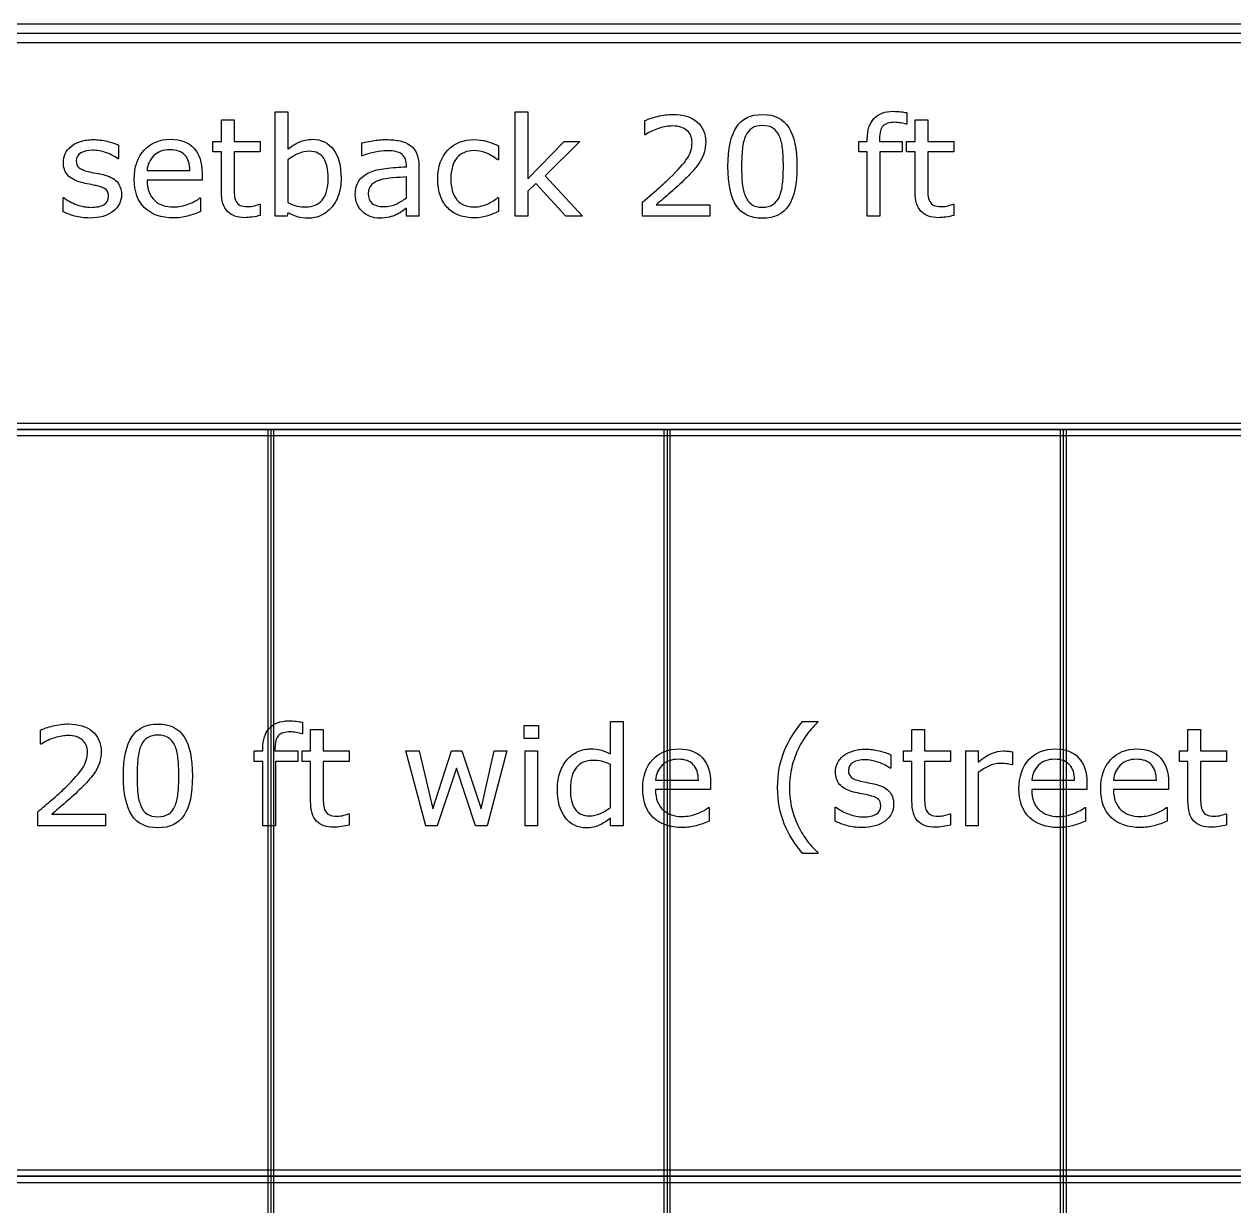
# Model space of a CAD drawing. Extents: x -13 to 750, y 12 to 2314.
# Drawn here: x 137.8 to 217.2, y 1086 to 1163.5 of the extents above; entities that cross this region are included whole.
import ezdxf

# ---------------------------------------------------------------- set-up
doc = ezdxf.new("R2010")
doc.units = 0
doc.layers.get('0').update_dxf_attribs({"linetype": 'CONTINUOUS'})

msp = doc.modelspace()

# ---------------------------------------------------------------- linework, layer by layer
at = {"color": 7}
for points in [[(43.400391, 1163.4896), (43.400391, 711.2904), (268.59961, 711.2904), (268.59961, 1163.4896)], [(44, 1162.89), (268, 1162.89), (268, 1136.89), (44, 1136.89)], [(44.599609, 1162.2904), (267.40039, 1162.2904), (267.40039, 712.4896), (44.599609, 712.4896)], [(174.45483, 1150.8901), (173.36499, 1150.8901), (171.39624, 1153.039), (170.86011, 1152.5293), (170.86011, 1150.89), (170.03394, 1150.89), (170.03394, 1157.7279), (170.86011, 1157.7279), (170.86011, 1153.3421), (173.24634, 1155.7987), (174.28784, 1155.7987), (172.00708, 1153.5311)], [(188.52612, 1154.164)], [(158.61697, 1153.3818)], [(187.37035, 1152.1689)], [(43.599609, 1137.2904), (43.599609, 1087.4896), (268.40039, 1087.4896), (268.40039, 1137.2904)], [(44, 1136.89), (268, 1136.89), (268, 1087.89), (44, 1087.89)], [(44.400391, 1136.4896), (267.59961, 1136.4896), (267.59961, 1088.2904), (44.400391, 1088.2904)], [(153.80078, 1136.89), (153.80078, 937.89), (154.19922, 937.89), (154.19922, 1136.89)], [(179.80078, 1136.89), (179.80078, 937.89), (180.19922, 937.89), (180.19922, 1136.89)], [(205.80078, 1136.89), (205.80078, 937.89), (206.19922, 937.89), (206.19922, 1136.89)], [(171.56104, 1116.6206), (170.62939, 1116.6206), (170.62939, 1117.4775), (171.56104, 1117.4775)], [(169.48242, 1115.7988), (168.20361, 1110.8901), (167.43896, 1110.8901), (166.17773, 1114.6738), (164.92529, 1110.8901), (164.16504, 1110.8901), (162.87305, 1115.7988), (163.73437, 1115.7988), (164.63525, 1111.9975), (165.86133, 1115.7988), (166.54248, 1115.7988), (167.79932, 1111.9975), (168.65186, 1115.7988)], [(171.5083, 1110.89), (170.68213, 1110.89), (170.68213, 1115.7987), (171.5083, 1115.7987)], [(148.86328, 1114.164)], [(147.70752, 1112.1689)], [(44, 1087.89), (268, 1087.89), (268, 1061.89), (44, 1061.89)]]:
    msp.add_lwpolyline(points, close=True, dxfattribs=at)
for points in [[(150.76831, 1152.4937), (150.76831, 1155.1041), (150.21021, 1155.1041), (150.21021, 1155.7984), (150.76831, 1155.7984), (150.76831, 1157.209), (151.59448, 1157.209), (151.59448, 1155.7984), (153.29956, 1155.7984), (153.29956, 1155.1041), (151.59448, 1155.1041), (151.59448, 1152.8672)], [(155.12329, 1151.1186), (155.07059, 1150.8901), (154.29715, 1150.8901), (154.29715, 1157.728), (155.12332, 1157.728), (155.12332, 1155.2846)], [(178.59009, 1156.2382), (178.54619, 1156.2382), (178.54619, 1157.1611)], [(196.27808, 1152.4937), (196.27808, 1155.1041), (195.71997, 1155.1041), (195.71997, 1155.7984), (196.27808, 1155.7984), (196.27808, 1157.209), (197.10425, 1157.209), (197.10425, 1155.7984), (198.80933, 1155.7984), (198.80933, 1155.1041), (197.10425, 1155.1041), (197.10425, 1152.8672)], [(195.7376, 1157.6838), (195.73755, 1156.9282)], [(195.73755, 1156.9282), (195.69365, 1156.9282)], [(144.01388, 1155.548), (144.01388, 1154.6647), (143.96988, 1154.6647)], [(160.02759, 1154.854), (159.98369, 1154.854), (159.98369, 1155.6933)], [(193.94024, 1155.9658), (193.94024, 1155.7988), (195.42998, 1155.7988), (195.42998, 1155.1045), (193.9666, 1155.1045), (193.9666, 1150.89), (193.14043, 1150.89), (193.14043, 1155.1044), (192.58233, 1155.1044), (192.58233, 1155.7987), (193.14043, 1155.7987), (193.14043, 1155.9613)], [(168.9397, 1155.5044), (168.9397, 1154.5859), (168.8958, 1154.5859)], [(155.12329, 1154.5903), (155.12329, 1151.7778)], [(162.89722, 1154.1336), (162.89722, 1154.261)], [(163.71904, 1154.2209), (163.71899, 1150.8901)], [(145.88159, 1153.8916), (148.69409, 1153.8916)], [(149.49829, 1153.2588), (145.88159, 1153.2588)], [(149.49825, 1153.707), (149.49829, 1153.2588)], [(157.7644, 1153.3594), (157.7644, 1153.3598)], [(162.89722, 1152.0986), (162.89722, 1153.4653)], [(182.81323, 1150.8901), (178.38354, 1150.8901), (178.38354, 1151.8086), (179.3064, 1152.5996)], [(140.37085, 1151.1845), (140.37085, 1152.1118), (140.41475, 1152.1118)], [(144.20719, 1152.3045), (144.20728, 1152.3051)], [(149.35767, 1152.0898), (149.40157, 1152.0898), (149.40157, 1151.1889)], [(153.25564, 1151.6763), (153.29954, 1151.6763), (153.29956, 1150.934)], [(162.89722, 1152.0985), (162.89722, 1152.0986)], [(168.8958, 1152.1074), (168.9397, 1152.1074), (168.9397, 1151.1977)], [(179.29324, 1151.6416), (182.81326, 1151.6416), (182.81323, 1150.8901)], [(198.7654, 1151.6763), (198.8093, 1151.6763), (198.80933, 1150.934)], [(163.71899, 1150.8901), (162.89722, 1150.8901), (162.89722, 1151.413)], [(154, 1136.89), (154, 937.89)], [(180, 1136.89), (180, 937.89)], [(206, 1136.89), (206, 937.89)], [(156.07466, 1117.6838), (156.07471, 1116.9282)], [(176.29834, 1115.6004), (176.29834, 1117.7274), (177.12451, 1117.7274), (177.12451, 1110.89)], [(188.89746, 1117.7279), (189.90381, 1117.7279), (189.90381, 1117.6839)], [(138.92725, 1116.2382), (138.88335, 1116.2382), (138.88335, 1117.1611)], [(156.07471, 1116.9282), (156.03071, 1116.9282)], [(156.61523, 1112.4937), (156.61523, 1115.1041), (156.05713, 1115.1041), (156.05713, 1115.7984), (156.61523, 1115.7984), (156.61523, 1117.209), (157.44141, 1117.209), (157.44141, 1115.7984), (159.14648, 1115.7984), (159.14648, 1115.1041), (157.44141, 1115.1041), (157.44141, 1112.8672)], [(196.06934, 1112.4936), (196.06934, 1115.104), (195.51123, 1115.104), (195.51123, 1115.7983), (196.06934, 1115.7983), (196.06934, 1117.2089), (196.89551, 1117.2089), (196.89551, 1115.7983), (198.60059, 1115.7983), (198.60059, 1115.104), (196.89551, 1115.104), (196.89551, 1112.8671)], [(214.1792, 1112.4936), (214.1792, 1115.104), (213.62109, 1115.104), (213.62109, 1115.7983), (214.1792, 1115.7983), (214.1792, 1117.2089), (215.00537, 1117.2089), (215.00537, 1115.7983), (216.71045, 1115.7983), (216.71045, 1115.104), (215.00537, 1115.104), (215.00537, 1112.8671)], [(154.27729, 1115.9658), (154.27729, 1115.7988), (155.76704, 1115.7988), (155.76704, 1115.1045), (154.30366, 1115.1045), (154.30366, 1110.89), (153.47749, 1110.89), (153.47749, 1115.1044), (152.91938, 1115.1044), (152.91938, 1115.7987), (153.47749, 1115.7987), (153.47749, 1115.9613)], [(194.67622, 1115.5479), (194.67622, 1114.6646), (194.63232, 1114.6646)], [(200.42436, 1114.3754), (200.42436, 1110.89), (199.59818, 1110.89), (199.59818, 1115.7987), (200.42436, 1115.7987), (200.42436, 1115.0736)], [(202.66117, 1115.7457), (202.66113, 1114.8978)], [(176.29834, 1112.0985), (176.29834, 1114.9154)], [(202.66113, 1114.8978), (202.61723, 1114.8978)], [(179.24268, 1113.8915), (182.05518, 1113.8915)], [(182.85932, 1113.7069), (182.85937, 1113.2587)], [(203.93115, 1113.8915), (206.74365, 1113.8915)], [(207.54781, 1113.7069), (207.54785, 1113.2587)], [(209.29248, 1113.8915), (212.10498, 1113.8915)], [(212.90913, 1113.7069), (212.90918, 1113.2587)], [(182.85937, 1113.2587), (179.24268, 1113.2587)], [(207.54785, 1113.2587), (203.93115, 1113.2587)], [(212.90918, 1113.2587), (209.29248, 1113.2587)], [(176.29834, 1112.0983), (176.29834, 1112.0985)], [(182.71875, 1112.0897), (182.76265, 1112.0897), (182.76265, 1111.1888)], [(191.0332, 1111.1844), (191.0332, 1112.1117), (191.0771, 1112.1117)], [(194.86963, 1112.3044), (194.86963, 1112.305)], [(207.40723, 1112.0897), (207.45113, 1112.0897), (207.45113, 1111.1888)], [(212.76855, 1112.0897), (212.81245, 1112.0897), (212.81245, 1111.1888)], [(143.15039, 1110.8901), (138.7207, 1110.8901), (138.7207, 1111.8086)], [(139.6304, 1111.6416), (143.15042, 1111.6416), (143.15039, 1110.8901)], [(159.10257, 1111.6763), (159.14647, 1111.6763), (159.14648, 1110.934)], [(177.12451, 1110.89), (176.29834, 1110.89), (176.29834, 1111.4042)], [(198.55666, 1111.6762), (198.60066, 1111.6762), (198.60059, 1110.9339)], [(216.66652, 1111.6762), (216.71042, 1111.6762), (216.71045, 1110.9339)], [(189.90381, 1109.0795), (188.89746, 1109.0795)], [(189.90381, 1109.1234), (189.90381, 1109.0795)]]:
    msp.add_lwpolyline(points, dxfattribs=at)
for points in [[(178.54619, 1157.1611), (178.754197, 1157.263633), (179.031053, 1157.357367), (179.37676, 1157.4423)], [(179.37676, 1157.4423), (179.725393, 1157.5273), (180.062307, 1157.5698), (180.3875, 1157.5698)], [(180.3875, 1157.5698), (181.0584, 1157.5698), (181.58428, 1157.4072), (181.96514, 1157.082)], [(184.54907, 1156.7304), (184.915283, 1157.287067), (185.486573, 1157.5654), (186.26294, 1157.5654)], [(186.26294, 1157.5654), (187.048093, 1157.5654), (187.620847, 1157.282667), (187.9812, 1156.7172)], [(193.14043, 1155.9613), (193.14043, 1156.5443), (193.28545, 1156.991067), (193.57549, 1157.3016)], [(193.57549, 1157.3016), (193.86553, 1157.615067), (194.284477, 1157.7718), (194.83233, 1157.7718)], [(194.83233, 1157.7718), (195.016897, 1157.7718), (195.182423, 1157.763133), (195.32891, 1157.7458)], [(195.32891, 1157.7458), (195.478323, 1157.728467), (195.614553, 1157.7078), (195.7376, 1157.6838)], [(179.49976, 1156.6689), (179.189213, 1156.575167), (178.88599, 1156.4316), (178.59009, 1156.2382)], [(180.36548, 1156.8095), (180.09888, 1156.8095), (179.810307, 1156.762633), (179.49976, 1156.6689)], [(181.30151, 1156.5195), (181.078857, 1156.712833), (180.766847, 1156.8095), (180.36548, 1156.8095)], [(181.63989, 1155.7241), (181.63989, 1156.0639), (181.527097, 1156.329033), (181.30151, 1156.5195)], [(181.96514, 1157.082), (182.346, 1156.759733), (182.53643, 1156.321733), (182.53643, 1155.768)], [(183.99976, 1154.1552), (183.99976, 1155.318333), (184.182863, 1156.176733), (184.54907, 1156.7304)], [(185.57739, 1156.6689), (185.398683, 1156.554633), (185.256593, 1156.3818), (185.15112, 1156.1504)], [(186.26294, 1156.8403), (185.987547, 1156.8403), (185.75903, 1156.783167), (185.57739, 1156.6689)], [(186.94409, 1156.6689), (186.76831, 1156.783167), (186.54126, 1156.8403), (186.26294, 1156.8403)], [(187.36597, 1156.1591), (187.26343, 1156.3847), (187.122803, 1156.554633), (186.94409, 1156.6689)], [(187.9812, 1156.7172), (188.34448, 1156.154733), (188.52612, 1155.303667), (188.52612, 1154.164)], [(194.17754, 1156.8139), (194.01934, 1156.658633), (193.94024, 1156.375933), (193.94024, 1155.9658)], [(194.95098, 1157.0512), (194.596487, 1157.0512), (194.338673, 1156.9721), (194.17754, 1156.8139)], [(195.3377, 1157.0072), (195.191213, 1157.036533), (195.062307, 1157.0512), (194.95098, 1157.0512)], [(195.69365, 1156.9282), (195.60283, 1156.954867), (195.48418, 1156.9812), (195.3377, 1157.0072)], [(140.89815, 1155.4689), (141.062217, 1155.606567), (141.270227, 1155.714967), (141.52218, 1155.7941)], [(141.52218, 1155.7941), (141.77706, 1155.8761), (142.06124, 1155.9171), (142.37472, 1155.9171)], [(142.37472, 1155.9171), (142.667687, 1155.9171), (142.963583, 1155.8805), (143.26241, 1155.8073)], [(143.26241, 1155.8073), (143.56417, 1155.736967), (143.81466, 1155.650533), (144.01388, 1155.548)], [(145.69698, 1155.2275), (146.136433, 1155.699167), (146.713583, 1155.935), (147.42843, 1155.935)], [(147.42843, 1155.935), (148.090537, 1155.935), (148.6003, 1155.741633), (148.95772, 1155.3549)], [(155.12332, 1155.2846), (155.354767, 1155.475067), (155.60086, 1155.630367), (155.8616, 1155.7505)], [(155.8616, 1155.7505), (156.122347, 1155.8735), (156.415317, 1155.935), (156.74051, 1155.935)], [(156.74051, 1155.935), (157.32059, 1155.935), (157.77762, 1155.712367), (158.1116, 1155.2671)], [(159.98369, 1155.6933), (160.144823, 1155.7373), (160.377733, 1155.785633), (160.68242, 1155.8383)], [(160.68242, 1155.8383), (160.987107, 1155.890967), (161.2874, 1155.9173), (161.5833, 1155.9173)], [(161.5833, 1155.9173), (161.929007, 1155.9173), (162.2293, 1155.887967), (162.48418, 1155.8293)], [(162.48418, 1155.8293), (162.741993, 1155.773967), (162.96465, 1155.677267), (163.15215, 1155.5392)], [(163.15215, 1155.5392), (163.336723, 1155.404467), (163.477347, 1155.230167), (163.57402, 1155.0163)], [(165.61743, 1155.2275), (166.059817, 1155.6845), (166.642827, 1155.913), (167.36646, 1155.913)], [(167.36646, 1155.913), (167.647707, 1155.913), (167.923097, 1155.873467), (168.19263, 1155.7944)], [(168.19263, 1155.7944), (168.46509, 1155.715267), (168.714113, 1155.6186), (168.9397, 1155.5044)], [(181.32788, 1154.6826), (181.535887, 1155.004867), (181.63989, 1155.352033), (181.63989, 1155.7241)], [(182.53643, 1155.768), (182.53643, 1155.519), (182.504197, 1155.2861), (182.43973, 1155.0693)], [(185.15112, 1156.1504), (185.051513, 1155.9336), (184.982667, 1155.650867), (184.94458, 1155.3022)], [(187.5769, 1155.3242), (187.541767, 1155.652333), (187.471457, 1155.930633), (187.36597, 1156.1591)], [(140.39278, 1154.4186), (140.39278, 1154.620733), (140.433797, 1154.811167), (140.51583, 1154.9899)], [(140.51583, 1154.9899), (140.60079, 1155.168633), (140.72823, 1155.3283), (140.89815, 1155.4689)], [(141.54849, 1155.0426), (141.340483, 1154.928333), (141.23648, 1154.756967), (141.23648, 1154.5285)], [(142.31314, 1155.2184), (142.011387, 1155.2184), (141.756503, 1155.1598), (141.54849, 1155.0426)], [(143.20084, 1155.0558), (142.89908, 1155.1642), (142.60318, 1155.2184), (142.31314, 1155.2184)], [(143.96988, 1154.6647), (143.75894, 1154.819967), (143.502593, 1154.950333), (143.20084, 1155.0558)], [(145.0422, 1153.3159), (145.0422, 1154.118633), (145.26046, 1154.755833), (145.69698, 1155.2275)], [(146.32544, 1154.8628), (146.0647, 1154.602), (145.91675, 1154.278267), (145.88159, 1153.8916)], [(147.38452, 1155.2539), (146.94214, 1155.2539), (146.589113, 1155.123533), (146.32544, 1154.8628)], [(148.3645, 1154.8979), (148.150633, 1155.135233), (147.823973, 1155.2539), (147.38452, 1155.2539)], [(148.69409, 1153.8916), (148.691423, 1154.3252), (148.58156, 1154.660633), (148.3645, 1154.8979)], [(148.95772, 1155.3549), (149.318073, 1154.968233), (149.49825, 1154.418933), (149.49825, 1153.707)], [(155.80884, 1154.9902), (155.562747, 1154.887667), (155.33423, 1154.754367), (155.12329, 1154.5903)], [(156.53833, 1155.1484), (156.298097, 1155.1484), (156.054933, 1155.095667), (155.80884, 1154.9902)], [(157.47437, 1154.6914), (157.28101, 1154.996067), (156.968997, 1155.1484), (156.53833, 1155.1484)], [(158.1116, 1155.2671), (158.448513, 1154.821767), (158.61697, 1154.193333), (158.61697, 1153.3818)], [(160.85376, 1155.1001), (160.58716, 1155.044767), (160.31177, 1154.962733), (160.02759, 1154.854)], [(161.57886, 1155.1881), (161.36206, 1155.1881), (161.12036, 1155.158767), (160.85376, 1155.1001)], [(162.09302, 1155.1531), (161.928953, 1155.176433), (161.757567, 1155.1881), (161.57886, 1155.1881)], [(162.51489, 1155.0169), (162.397703, 1155.084233), (162.25708, 1155.129633), (162.09302, 1155.1531)], [(162.79614, 1154.7268), (162.731673, 1154.849867), (162.637923, 1154.946567), (162.51489, 1155.0169)], [(162.89722, 1154.261), (162.89722, 1154.448533), (162.863527, 1154.6038), (162.79614, 1154.7268)], [(163.57402, 1155.0163), (163.6707, 1154.802433), (163.71904, 1154.5373), (163.71904, 1154.2209)], [(164.95825, 1153.3379), (164.95825, 1154.140633), (165.177977, 1154.7705), (165.61743, 1155.2275)], [(166.21953, 1154.7221), (165.950003, 1154.408633), (165.81524, 1153.947233), (165.81524, 1153.3379)], [(167.33135, 1155.1967), (166.862597, 1155.1967), (166.49199, 1155.0385), (166.21953, 1154.7221)], [(168.11358, 1155.0385), (167.846973, 1155.143967), (167.58623, 1155.1967), (167.33135, 1155.1967)], [(168.8958, 1154.5859), (168.643847, 1154.782167), (168.383107, 1154.933033), (168.11358, 1155.0385)], [(182.43973, 1155.0693), (182.378197, 1154.855433), (182.28591, 1154.651833), (182.16287, 1154.4585)], [(184.94458, 1155.3022), (184.909447, 1154.9536), (184.89188, 1154.571267), (184.89188, 1154.1552)], [(187.634, 1154.164), (187.634, 1154.609333), (187.614967, 1154.996067), (187.5769, 1155.3242)], [(140.66085, 1153.6012), (140.482137, 1153.823867), (140.39278, 1154.096333), (140.39278, 1154.4186)], [(141.23648, 1154.5285), (141.23648, 1154.3263), (141.29947, 1154.173933), (141.42545, 1154.0714)], [(141.42545, 1154.0714), (141.548497, 1153.968867), (141.747713, 1153.8854), (142.0231, 1153.821)], [(157.7644, 1153.3598), (157.7644, 1153.945733), (157.667723, 1154.3896), (157.47437, 1154.6914)], [(160.47144, 1153.76), (160.770267, 1153.891867), (161.129153, 1153.981233), (161.5481, 1154.0281)], [(161.5481, 1154.0281), (161.96704, 1154.074767), (162.416747, 1154.109933), (162.89722, 1154.1336)], [(180.17212, 1153.3862), (180.73462, 1153.931133), (181.119873, 1154.363267), (181.32788, 1154.6826)], [(182.16287, 1154.4585), (182.048617, 1154.276833), (181.91385, 1154.0981), (181.75857, 1153.9223)], [(184.54028, 1151.5888), (184.179933, 1152.145467), (183.99976, 1153.000933), (183.99976, 1154.1552)], [(184.89188, 1154.1552), (184.89188, 1153.6982), (184.90798, 1153.3159), (184.94018, 1153.0083)], [(187.5769, 1153.0039), (187.614967, 1153.326167), (187.634, 1153.712867), (187.634, 1154.164)], [(188.52612, 1154.164), (188.52612, 1152.9892), (188.34155, 1152.1264), (187.97241, 1151.5756)], [(141.57931, 1153.1002), (141.148643, 1153.214467), (140.84249, 1153.381467), (140.66085, 1153.6012)], [(142.0231, 1153.821), (142.175447, 1153.785667), (142.34537, 1153.7505), (142.53287, 1153.7155)], [(142.53287, 1153.7155), (142.723297, 1153.680167), (142.8815, 1153.647833), (143.00748, 1153.6185)], [(143.00748, 1153.6185), (143.391267, 1153.530633), (143.687163, 1153.379767), (143.89517, 1153.1659)], [(143.89517, 1153.1659), (144.103183, 1152.9491), (144.20719, 1152.661967), (144.20719, 1152.3045)], [(145.72774, 1151.435), (145.270713, 1151.8774), (145.0422, 1152.504367), (145.0422, 1153.3159)], [(145.88159, 1153.2588), (145.88159, 1152.957), (145.927, 1152.6933), (146.01782, 1152.4677)], [(157.37329, 1151.9444), (157.63403, 1152.246133), (157.7644, 1152.7178), (157.7644, 1153.3594)], [(158.61694, 1153.3818), (158.61694, 1152.971667), (158.558347, 1152.602533), (158.44116, 1152.2744)], [(159.54858, 1152.3142), (159.54858, 1152.686267), (159.627683, 1152.986567), (159.78589, 1153.2151)], [(159.78589, 1153.2151), (159.947023, 1153.446567), (160.17554, 1153.6282), (160.47144, 1153.76)], [(161.19653, 1153.2718), (160.95923, 1153.204467), (160.767337, 1153.099), (160.62085, 1152.9554)], [(162.00513, 1153.3993), (161.665283, 1153.369967), (161.39575, 1153.327467), (161.19653, 1153.2718)], [(162.89722, 1153.4653), (162.645267, 1153.450633), (162.347903, 1153.428633), (162.00513, 1153.3993)], [(165.13403, 1152.2085), (165.016843, 1152.530767), (164.95825, 1152.907233), (164.95825, 1153.3379)], [(165.81524, 1153.3379), (165.81524, 1152.7461), (165.947073, 1152.290533), (166.21074, 1151.9712)], [(179.3064, 1152.5996), (179.616947, 1152.863267), (179.90552, 1153.125467), (180.17212, 1153.3862)], [(181.20047, 1153.3379), (180.88699, 1153.030233), (180.56326, 1152.7314), (180.22928, 1152.4414)], [(181.75857, 1153.9223), (181.60623, 1153.746567), (181.420197, 1153.551767), (181.20047, 1153.3379)], [(142.09347, 1152.986), (141.90597, 1153.021333), (141.734583, 1153.0594), (141.57931, 1153.1002)], [(142.55489, 1152.894), (142.437703, 1152.920667), (142.283897, 1152.951333), (142.09347, 1152.986)], [(143.19649, 1152.6391), (143.085163, 1152.7387), (142.871297, 1152.823667), (142.55489, 1152.894)], [(143.36349, 1152.1997), (143.36349, 1152.393033), (143.307823, 1152.5395), (143.19649, 1152.6391)], [(146.01782, 1152.4677), (146.10864, 1152.2451), (146.233153, 1152.062), (146.39136, 1151.9184)], [(151.15942, 1151.1973), (150.89868, 1151.466833), (150.76831, 1151.898967), (150.76831, 1152.4937)], [(151.59448, 1152.8672), (151.59448, 1152.6094), (151.600347, 1152.407267), (151.61208, 1152.2608)], [(160.62085, 1152.9554), (160.474363, 1152.8148), (160.40112, 1152.62), (160.40112, 1152.371)], [(160.40112, 1152.371), (160.40112, 1152.089733), (160.486083, 1151.8773), (160.65601, 1151.7337)], [(180.22928, 1152.4414), (179.895293, 1152.154267), (179.58328, 1151.887667), (179.29324, 1151.6416)], [(184.94018, 1153.0083), (184.97238, 1152.700633), (185.041227, 1152.425233), (185.14672, 1152.1821)], [(187.37036, 1152.1689), (187.4729, 1152.406233), (187.541747, 1152.684567), (187.5769, 1153.0039)], [(196.66919, 1151.1973), (196.40845, 1151.466833), (196.27808, 1151.898967), (196.27808, 1152.4937)], [(197.10425, 1152.8672), (197.10425, 1152.6094), (197.110117, 1152.407267), (197.12185, 1152.2608)], [(140.41475, 1152.1118), (140.675497, 1151.915467), (140.965537, 1151.758733), (141.28487, 1151.6416)], [(141.28487, 1151.6416), (141.60421, 1151.527333), (141.910363, 1151.4702), (142.20333, 1151.4702)], [(142.20333, 1151.4702), (142.56661, 1151.4702), (142.85079, 1151.5288), (143.05587, 1151.646)], [(143.05587, 1151.646), (143.26095, 1151.763133), (143.36349, 1151.9477), (143.36349, 1152.1997)], [(144.20728, 1152.3051), (144.20728, 1151.8569), (144.021243, 1151.489233), (143.64917, 1151.2021)], [(146.39136, 1151.9184), (146.5437, 1151.7778), (146.723873, 1151.672333), (146.93188, 1151.602)], [(146.93188, 1151.602), (147.14282, 1151.531667), (147.374267, 1151.4965), (147.62622, 1151.4965)], [(147.62622, 1151.4965), (147.960207, 1151.4965), (148.295657, 1151.562433), (148.63257, 1151.6943)], [(148.63257, 1151.6943), (148.97241, 1151.829033), (149.21411, 1151.960867), (149.35767, 1152.0898)], [(151.61208, 1152.2608), (151.623813, 1152.117267), (151.66483, 1151.9825), (151.73513, 1151.8565)], [(151.73513, 1151.8565), (151.799597, 1151.7393), (151.887487, 1151.652867), (151.9988, 1151.5972)], [(151.9988, 1151.5972), (152.11306, 1151.544533), (152.28591, 1151.5182), (152.51735, 1151.5182)], [(152.51735, 1151.5182), (152.652117, 1151.5182), (152.792743, 1151.5372), (152.93923, 1151.5752)], [(152.93923, 1151.5752), (153.085717, 1151.616533), (153.191187, 1151.650233), (153.25564, 1151.6763)], [(155.12329, 1151.7778), (155.357663, 1151.672333), (155.558347, 1151.5991), (155.72534, 1151.5581)], [(155.72534, 1151.5581), (155.89526, 1151.516767), (156.087157, 1151.4961), (156.30103, 1151.4961)], [(156.30103, 1151.4961), (156.758057, 1151.4961), (157.115477, 1151.645533), (157.37329, 1151.9444)], [(158.44116, 1152.2744), (158.326907, 1151.946267), (158.171633, 1151.670867), (157.97534, 1151.4482)], [(160.01001, 1151.1936), (159.70239, 1151.4866), (159.54858, 1151.860133), (159.54858, 1152.3142)], [(160.65601, 1151.7337), (160.82593, 1151.5931), (161.085207, 1151.5228), (161.43384, 1151.5228)], [(161.43384, 1151.5228), (161.72388, 1151.5228), (161.989017, 1151.578467), (162.22925, 1151.6898)], [(162.22925, 1151.6898), (162.469483, 1151.804067), (162.69214, 1151.9403), (162.89722, 1152.0985)], [(165.63062, 1151.4087), (165.416747, 1151.619633), (165.251217, 1151.886233), (165.13403, 1152.2085)], [(166.21074, 1151.9712), (166.477347, 1151.654733), (166.850883, 1151.4965), (167.33135, 1151.4965)], [(167.33135, 1151.4965), (167.498343, 1151.4965), (167.668263, 1151.5185), (167.84111, 1151.5625)], [(167.84111, 1151.5625), (168.013963, 1151.6065), (168.169237, 1151.6636), (168.30693, 1151.7338)], [(168.30693, 1151.7338), (168.42705, 1151.795133), (168.539843, 1151.8596), (168.64531, 1151.9272)], [(168.64531, 1151.9272), (168.750783, 1151.997533), (168.83428, 1152.0576), (168.8958, 1152.1074)], [(186.26294, 1150.7539), (185.477787, 1150.7539), (184.903567, 1151.0322), (184.54028, 1151.5888)], [(185.14672, 1152.1821), (185.2434, 1151.953567), (185.37963, 1151.779233), (185.55541, 1151.6591)], [(185.55541, 1151.6591), (185.734123, 1151.539033), (185.969963, 1151.479), (186.26293, 1151.479)], [(186.26293, 1151.479), (186.538323, 1151.479), (186.76684, 1151.536133), (186.94848, 1151.6504)], [(187.97241, 1151.5756), (187.606203, 1151.0278), (187.03638, 1150.7539), (186.26294, 1150.7539)], [(186.94848, 1151.6504), (187.13012, 1151.7646), (187.270743, 1151.937433), (187.37035, 1152.1689)], [(197.12185, 1152.2608), (197.133583, 1152.117267), (197.174597, 1151.9825), (197.24489, 1151.8565)], [(197.24489, 1151.8565), (197.309357, 1151.7393), (197.397247, 1151.652867), (197.50856, 1151.5972)], [(197.50856, 1151.5972), (197.62282, 1151.544533), (197.795673, 1151.5182), (198.02712, 1151.5182)], [(198.02712, 1151.5182), (198.161887, 1151.5182), (198.30251, 1151.5372), (198.44899, 1151.5752)], [(198.44899, 1151.5752), (198.595477, 1151.616533), (198.700947, 1151.650233), (198.7654, 1151.6763)], [(141.1311, 1150.8989), (140.829347, 1150.986767), (140.57593, 1151.081967), (140.37085, 1151.1845)], [(142.13306, 1150.7714), (141.769773, 1150.7714), (141.435787, 1150.8139), (141.1311, 1150.8989)], [(143.64917, 1151.2021), (143.28003, 1150.914967), (142.77466, 1150.7714), (142.13306, 1150.7714)], [(147.63497, 1150.7758), (146.820517, 1150.7758), (146.184773, 1150.995533), (145.72774, 1151.435)], [(148.54903, 1150.8945), (148.25899, 1150.815367), (147.954303, 1150.7758), (147.63497, 1150.7758)], [(149.40157, 1151.1889), (149.12325, 1151.0717), (148.83907, 1150.973567), (148.54903, 1150.8945)], [(152.302, 1150.793), (151.801027, 1150.793), (151.420167, 1150.927767), (151.15942, 1151.1973)], [(152.78979, 1150.833), (152.60815, 1150.806333), (152.445553, 1150.793), (152.302, 1150.793)], [(153.29956, 1150.934), (153.144287, 1150.893333), (152.974363, 1150.859667), (152.78979, 1150.833)], [(155.73853, 1150.8549), (155.530517, 1150.919567), (155.325437, 1151.007467), (155.12329, 1151.1186)], [(156.46802, 1150.7539), (156.1897, 1150.7539), (155.946537, 1150.787567), (155.73853, 1150.8549)], [(157.28979, 1150.9253), (157.04077, 1150.811033), (156.766847, 1150.7539), (156.46802, 1150.7539)], [(157.97534, 1151.4482), (157.767333, 1151.216733), (157.538817, 1151.042433), (157.28979, 1150.9253)], [(161.13501, 1150.7542), (160.69263, 1150.7542), (160.31763, 1150.900667), (160.01001, 1151.1936)], [(161.76343, 1150.8242), (161.584717, 1150.777533), (161.375243, 1150.7542), (161.13501, 1150.7542)], [(162.23804, 1150.9912), (162.10034, 1150.9238), (161.942137, 1150.868133), (161.76343, 1150.8242)], [(162.59839, 1151.2021), (162.475343, 1151.114233), (162.355227, 1151.043933), (162.23804, 1150.9912)], [(162.89722, 1151.413), (162.823973, 1151.363), (162.724363, 1151.2927), (162.59839, 1151.2021)], [(166.39087, 1150.934), (166.09497, 1151.039467), (165.841553, 1151.1977), (165.63062, 1151.4087)], [(167.36646, 1150.7802), (167.011967, 1150.7802), (166.68677, 1150.831467), (166.39087, 1150.934)], [(168.15308, 1150.8901), (167.906987, 1150.816833), (167.64478, 1150.7802), (167.36646, 1150.7802)], [(168.9397, 1151.1977), (168.664307, 1151.0659), (168.4021, 1150.963367), (168.15308, 1150.8901)], [(197.81177, 1150.793), (197.31079, 1150.793), (196.92993, 1150.927767), (196.66919, 1151.1973)], [(198.29956, 1150.833), (198.11792, 1150.806333), (197.955323, 1150.793), (197.81177, 1150.793)], [(198.80933, 1150.934), (198.654057, 1150.893333), (198.484133, 1150.859667), (198.29956, 1150.833)], [(138.88335, 1117.1611), (139.091357, 1117.263633), (139.368213, 1117.357367), (139.71392, 1117.4423)], [(139.71392, 1117.4423), (140.062553, 1117.5273), (140.399467, 1117.5698), (140.72466, 1117.5698)], [(140.72466, 1117.5698), (141.39556, 1117.5698), (141.92144, 1117.4072), (142.3023, 1117.082)], [(144.88623, 1116.7304), (145.252443, 1117.287067), (145.823733, 1117.5654), (146.6001, 1117.5654)], [(146.6001, 1117.5654), (147.385253, 1117.5654), (147.958007, 1117.282667), (148.31836, 1116.7172)], [(153.91255, 1117.3016), (154.20259, 1117.615067), (154.621533, 1117.7718), (155.16938, 1117.7718)], [(155.16938, 1117.7718), (155.353953, 1117.7718), (155.519483, 1117.763133), (155.66597, 1117.7458)], [(155.66597, 1117.7458), (155.815383, 1117.728467), (155.951613, 1117.7078), (156.07466, 1117.6838)], [(187.68896, 1115.7811), (187.976073, 1116.484233), (188.378907, 1117.133167), (188.89746, 1117.7279)], [(189.90381, 1117.6839), (189.666503, 1117.470033), (189.439453, 1117.2225), (189.22266, 1116.9413)], [(139.83691, 1116.6689), (139.526363, 1116.575167), (139.223143, 1116.4316), (138.92725, 1116.2382)], [(140.70264, 1116.8095), (140.436033, 1116.8095), (140.147457, 1116.762633), (139.83691, 1116.6689)], [(141.63867, 1116.5195), (141.416017, 1116.712833), (141.104007, 1116.8095), (140.70264, 1116.8095)], [(142.3023, 1117.082), (142.68316, 1116.759733), (142.87359, 1116.321733), (142.87359, 1115.768)], [(144.33691, 1114.1552), (144.33691, 1115.318333), (144.520017, 1116.176733), (144.88623, 1116.7304)], [(145.91455, 1116.6689), (145.735837, 1116.554633), (145.593747, 1116.3818), (145.48828, 1116.1504)], [(146.6001, 1116.8403), (146.324707, 1116.8403), (146.09619, 1116.783167), (145.91455, 1116.6689)], [(147.28125, 1116.6689), (147.10547, 1116.783167), (146.87842, 1116.8403), (146.6001, 1116.8403)], [(147.70312, 1116.1591), (147.600587, 1116.3847), (147.459963, 1116.554633), (147.28125, 1116.6689)], [(148.31836, 1116.7172), (148.68164, 1116.154733), (148.86328, 1115.303667), (148.86328, 1114.164)], [(153.47749, 1115.9613), (153.47749, 1116.5443), (153.62251, 1116.991067), (153.91255, 1117.3016)], [(154.5146, 1116.8139), (154.356393, 1116.658633), (154.27729, 1116.375933), (154.27729, 1115.9658)], [(155.28804, 1117.0512), (154.933547, 1117.0512), (154.675733, 1116.9721), (154.5146, 1116.8139)], [(155.67475, 1117.0072), (155.52827, 1117.036533), (155.399367, 1117.0512), (155.28804, 1117.0512)], [(156.03071, 1116.9282), (155.93989, 1116.954867), (155.821237, 1116.9812), (155.67475, 1117.0072)], [(189.22266, 1116.9413), (189.008793, 1116.662967), (188.809573, 1116.337767), (188.625, 1115.9657)], [(141.97705, 1115.7241), (141.97705, 1116.0639), (141.864257, 1116.329033), (141.63867, 1116.5195)], [(145.48828, 1116.1504), (145.388673, 1115.9336), (145.319827, 1115.650867), (145.28174, 1115.3022)], [(147.91406, 1115.3242), (147.878927, 1115.652333), (147.808613, 1115.930633), (147.70312, 1116.1591)], [(174.1582, 1115.7591), (174.424807, 1115.8763), (174.700197, 1115.9349), (174.98437, 1115.9349)], [(174.98437, 1115.9349), (175.242183, 1115.9349), (175.4707, 1115.9069), (175.66992, 1115.8509)], [(175.66992, 1115.8509), (175.86914, 1115.798233), (176.078613, 1115.714733), (176.29834, 1115.6004)], [(179.05806, 1115.2274), (179.497513, 1115.699067), (180.07466, 1115.9349), (180.7895, 1115.9349)], [(180.7895, 1115.9349), (181.451607, 1115.9349), (181.961373, 1115.741533), (182.3188, 1115.3548)], [(188.625, 1115.9657), (188.44922, 1115.605367), (188.305667, 1115.2084), (188.19434, 1114.7748)], [(192.18452, 1115.794), (192.4394, 1115.876), (192.72358, 1115.917), (193.03706, 1115.917)], [(193.03706, 1115.917), (193.330027, 1115.917), (193.625923, 1115.8804), (193.92475, 1115.8072)], [(203.74654, 1115.2274), (204.185993, 1115.699067), (204.763143, 1115.9349), (205.47799, 1115.9349)], [(205.47799, 1115.9349), (206.140097, 1115.9349), (206.64986, 1115.741533), (207.00728, 1115.3548)], [(209.10786, 1115.2274), (209.547313, 1115.699067), (210.124463, 1115.9349), (210.83931, 1115.9349)], [(210.83931, 1115.9349), (211.501417, 1115.9349), (212.01118, 1115.741533), (212.3686, 1115.3548)], [(141.66504, 1114.6826), (141.873047, 1115.004867), (141.97705, 1115.352033), (141.97705, 1115.7241)], [(142.77689, 1115.0693), (142.715357, 1114.855433), (142.62307, 1114.651833), (142.50003, 1114.4585)], [(142.87359, 1115.768), (142.87359, 1115.519), (142.841357, 1115.2861), (142.77689, 1115.0693)], [(145.28174, 1115.3022), (145.246607, 1114.9536), (145.22904, 1114.571267), (145.22904, 1114.1552)], [(147.97116, 1114.164), (147.97116, 1114.609333), (147.952127, 1114.996067), (147.91406, 1115.3242)], [(172.98047, 1114.4188), (173.100583, 1114.744), (173.261717, 1115.020867), (173.46387, 1115.2494)], [(173.46387, 1115.2494), (173.66309, 1115.472067), (173.894533, 1115.641967), (174.1582, 1115.7591)], [(175.125, 1115.1789), (174.662107, 1115.1789), (174.301757, 1115.017767), (174.04395, 1114.6955)], [(175.70068, 1115.1219), (175.5249, 1115.1599), (175.333007, 1115.1789), (175.125, 1115.1789)], [(176.29834, 1114.9154), (176.075687, 1115.015), (175.876467, 1115.083833), (175.70068, 1115.1219)], [(178.40327, 1113.3158), (178.40327, 1114.118533), (178.621533, 1114.755733), (179.05806, 1115.2274)], [(180.74561, 1115.2538), (180.303223, 1115.2538), (179.950193, 1115.123433), (179.68652, 1114.8627)], [(181.72559, 1114.8978), (181.511723, 1115.135133), (181.185063, 1115.2538), (180.74561, 1115.2538)], [(182.3188, 1115.3548), (182.679147, 1114.968133), (182.85932, 1114.418833), (182.85932, 1113.7069)], [(187.2583, 1113.4037), (187.2583, 1114.2855), (187.401853, 1115.077967), (187.68896, 1115.7811)], [(191.17817, 1114.9898), (191.26313, 1115.168533), (191.390573, 1115.3282), (191.5605, 1115.4688)], [(191.5605, 1115.4688), (191.72456, 1115.606467), (191.932567, 1115.714867), (192.18452, 1115.794)], [(192.21094, 1115.0425), (192.002933, 1114.928233), (191.89893, 1114.756867), (191.89893, 1114.5284)], [(192.97559, 1115.2183), (192.67383, 1115.2183), (192.418947, 1115.1597), (192.21094, 1115.0425)], [(193.86328, 1115.0557), (193.56152, 1115.1641), (193.265623, 1115.2183), (192.97559, 1115.2183)], [(194.63232, 1114.6646), (194.421387, 1114.819867), (194.16504, 1114.950233), (193.86328, 1115.0557)], [(193.92475, 1115.8072), (194.22651, 1115.736867), (194.477, 1115.650433), (194.67622, 1115.5479)], [(200.42436, 1115.0736), (200.75248, 1115.337267), (201.041053, 1115.5233), (201.29008, 1115.6317)], [(201.29008, 1115.6317), (201.542033, 1115.743033), (201.79838, 1115.7987), (202.05912, 1115.7987)], [(202.05912, 1115.7987), (202.202673, 1115.7987), (202.306677, 1115.794367), (202.37113, 1115.7857)], [(202.37113, 1115.7857), (202.435597, 1115.779033), (202.532277, 1115.7657), (202.66117, 1115.7457)], [(203.09176, 1113.3158), (203.09176, 1114.118533), (203.31002, 1114.755733), (203.74654, 1115.2274)], [(205.43408, 1115.2538), (204.9917, 1115.2538), (204.638673, 1115.123433), (204.375, 1114.8627)], [(206.41406, 1114.8978), (206.200193, 1115.135133), (205.873533, 1115.2538), (205.43408, 1115.2538)], [(207.00728, 1115.3548), (207.367633, 1114.968133), (207.54781, 1114.418833), (207.54781, 1113.7069)], [(208.45307, 1113.3158), (208.45307, 1114.118533), (208.671333, 1114.755733), (209.10786, 1115.2274)], [(210.79541, 1115.2538), (210.35303, 1115.2538), (210.000003, 1115.123433), (209.73633, 1114.8627)], [(211.77539, 1114.8978), (211.561523, 1115.135133), (211.234863, 1115.2538), (210.79541, 1115.2538)], [(212.3686, 1115.3548), (212.728953, 1114.968133), (212.90913, 1114.418833), (212.90913, 1113.7069)], [(140.50928, 1113.3862), (141.07178, 1113.931133), (141.457033, 1114.363267), (141.66504, 1114.6826)], [(142.50003, 1114.4585), (142.38577, 1114.276833), (142.251003, 1114.0981), (142.09573, 1113.9223)], [(172.80469, 1113.307), (172.80469, 1113.723), (172.863283, 1114.0936), (172.98047, 1114.4188)], [(174.04395, 1114.6955), (173.786137, 1114.373233), (173.65723, 1113.9162), (173.65723, 1113.3244)], [(179.68652, 1114.8627), (179.42578, 1114.6019), (179.277833, 1114.278167), (179.24268, 1113.8915)], [(182.05518, 1113.8915), (182.052513, 1114.3251), (181.94265, 1114.660533), (181.72559, 1114.8978)], [(188.19434, 1114.7748), (188.08594, 1114.3412), (188.03174, 1113.884167), (188.03174, 1113.4037)], [(191.05513, 1114.4185), (191.05513, 1114.620633), (191.096143, 1114.811067), (191.17817, 1114.9898)], [(191.32319, 1113.6011), (191.144483, 1113.823767), (191.05513, 1114.096233), (191.05513, 1114.4185)], [(191.89893, 1114.5284), (191.89893, 1114.3262), (191.961917, 1114.173833), (192.08789, 1114.0713)], [(201.1099, 1114.8104), (200.8726, 1114.699067), (200.644087, 1114.554067), (200.42436, 1114.3754)], [(201.84818, 1114.9818), (201.5933, 1114.9818), (201.347207, 1114.924667), (201.1099, 1114.8104)], [(202.25688, 1114.9598), (202.14262, 1114.974467), (202.006387, 1114.9818), (201.84818, 1114.9818)], [(202.61723, 1114.8978), (202.494183, 1114.927133), (202.374067, 1114.9478), (202.25688, 1114.9598)], [(204.375, 1114.8627), (204.11426, 1114.6019), (203.96631, 1114.278167), (203.93115, 1113.8915)], [(206.74365, 1113.8915), (206.740983, 1114.3251), (206.63112, 1114.660533), (206.41406, 1114.8978)], [(209.73633, 1114.8627), (209.475583, 1114.6019), (209.327633, 1114.278167), (209.29248, 1113.8915)], [(212.10498, 1113.8915), (212.102313, 1114.3251), (211.99245, 1114.660533), (211.77539, 1114.8978)], [(142.09573, 1113.9223), (141.94339, 1113.746567), (141.757357, 1113.551767), (141.53763, 1113.3379)], [(144.87744, 1111.5888), (144.517087, 1112.145467), (144.33691, 1113.000933), (144.33691, 1114.1552)], [(145.22904, 1114.1552), (145.22904, 1113.6982), (145.24514, 1113.3159), (145.27734, 1113.0083)], [(147.91406, 1113.0039), (147.952127, 1113.326167), (147.97116, 1113.712867), (147.97116, 1114.164)], [(148.86328, 1114.164), (148.86328, 1112.9892), (148.67871, 1112.1264), (148.30957, 1111.5756)], [(192.24165, 1113.1001), (191.810983, 1113.214367), (191.50483, 1113.381367), (191.32319, 1113.6011)], [(192.08789, 1114.0713), (192.210937, 1113.968767), (192.410157, 1113.8853), (192.68555, 1113.8209)], [(192.68555, 1113.8209), (192.83789, 1113.785567), (193.00781, 1113.7504), (193.19531, 1113.7154)], [(193.19531, 1113.7154), (193.385743, 1113.680067), (193.543947, 1113.647733), (193.66992, 1113.6184)], [(193.66992, 1113.6184), (194.053713, 1113.530533), (194.349613, 1113.379667), (194.55762, 1113.1658)], [(139.64355, 1112.5996), (139.954097, 1112.863267), (140.242673, 1113.125467), (140.50928, 1113.3862)], [(141.53763, 1113.3379), (141.22415, 1113.030233), (140.90042, 1112.7314), (140.56644, 1112.4414)], [(145.27734, 1113.0083), (145.30954, 1112.700633), (145.37839, 1112.425233), (145.48389, 1112.1821)], [(147.70752, 1112.1689), (147.81006, 1112.406233), (147.878907, 1112.684567), (147.91406, 1113.0039)], [(157.44141, 1112.8672), (157.44141, 1112.6094), (157.447277, 1112.407267), (157.45901, 1112.2608)], [(173.31885, 1111.4305), (172.976077, 1111.8817), (172.80469, 1112.5072), (172.80469, 1113.307)], [(173.65723, 1113.3244), (173.65723, 1112.7414), (173.756837, 1112.297533), (173.95605, 1111.9928)], [(179.08882, 1111.4349), (178.631787, 1111.8773), (178.40327, 1112.504267), (178.40327, 1113.3158)], [(179.24268, 1113.2587), (179.24268, 1112.9569), (179.28809, 1112.6932), (179.37891, 1112.4676)], [(187.68896, 1111.0262), (187.401853, 1111.729333), (187.2583, 1112.521833), (187.2583, 1113.4037)], [(188.03174, 1113.4037), (188.03174, 1112.9027), (188.084473, 1112.4442), (188.18994, 1112.0282)], [(192.75581, 1112.9859), (192.56831, 1113.021233), (192.396923, 1113.0593), (192.24165, 1113.1001)], [(193.21724, 1112.8939), (193.100047, 1112.920567), (192.946237, 1112.951233), (192.75581, 1112.9859)], [(193.85884, 1112.639), (193.747507, 1112.7386), (193.53364, 1112.823567), (193.21724, 1112.8939)], [(194.55762, 1113.1658), (194.765627, 1112.949), (194.86963, 1112.661867), (194.86963, 1112.3044)], [(196.89551, 1112.8671), (196.89551, 1112.6093), (196.901377, 1112.407167), (196.91311, 1112.2607)], [(203.7773, 1111.4349), (203.320273, 1111.8773), (203.09176, 1112.504267), (203.09176, 1113.3158)], [(203.93115, 1113.2587), (203.93115, 1112.9569), (203.97656, 1112.6932), (204.06738, 1112.4676)], [(209.13862, 1111.4349), (208.681587, 1111.8773), (208.45307, 1112.504267), (208.45307, 1113.3158)], [(209.29248, 1113.2587), (209.29248, 1112.9569), (209.33789, 1112.6932), (209.42871, 1112.4676)], [(215.00537, 1112.8671), (215.00537, 1112.6093), (215.011237, 1112.407167), (215.02297, 1112.2607)], [(138.7207, 1111.8086), (139.02832, 1112.072267), (139.335937, 1112.335933), (139.64355, 1112.5996)], [(140.56644, 1112.4414), (140.232453, 1112.154267), (139.92044, 1111.887667), (139.6304, 1111.6416)], [(145.48389, 1112.1821), (145.58057, 1111.953567), (145.7168, 1111.779233), (145.89258, 1111.6591)], [(147.28564, 1111.6504), (147.467287, 1111.7646), (147.607913, 1111.937433), (147.70752, 1112.1689)], [(157.00635, 1111.1973), (156.745603, 1111.466833), (156.61523, 1111.898967), (156.61523, 1112.4937)], [(157.45901, 1112.2608), (157.470743, 1112.117267), (157.51176, 1111.9825), (157.58206, 1111.8565)], [(173.95605, 1111.9928), (174.15527, 1111.691067), (174.474607, 1111.5402), (174.91406, 1111.5402)], [(175.62598, 1111.694), (175.866213, 1111.799467), (176.090333, 1111.934233), (176.29834, 1112.0983)], [(179.37891, 1112.4676), (179.46973, 1112.245), (179.59424, 1112.0619), (179.75244, 1111.9183)], [(179.75244, 1111.9183), (179.904787, 1111.7777), (180.084963, 1111.672233), (180.29297, 1111.6019)], [(181.99365, 1111.6942), (182.333497, 1111.828933), (182.575197, 1111.960767), (182.71875, 1112.0897)], [(188.18994, 1112.0282), (188.29834, 1111.6122), (188.44336, 1111.2167), (188.625, 1110.8417)], [(191.0771, 1112.1117), (191.33784, 1111.915367), (191.62788, 1111.758633), (191.94722, 1111.6415)], [(193.71821, 1111.6459), (193.92329, 1111.763033), (194.02583, 1111.9476), (194.02583, 1112.1996)], [(194.02583, 1112.1996), (194.02583, 1112.392933), (193.970167, 1112.5394), (193.85884, 1112.639)], [(194.86963, 1112.305), (194.86963, 1111.8568), (194.683593, 1111.489133), (194.31152, 1111.202)], [(196.46045, 1111.1972), (196.19971, 1111.466733), (196.06934, 1111.898867), (196.06934, 1112.4936)], [(196.91311, 1112.2607), (196.924843, 1112.117167), (196.965857, 1111.9824), (197.03615, 1111.8564)], [(204.06738, 1112.4676), (204.1582, 1112.245), (204.282713, 1112.0619), (204.44092, 1111.9183)], [(204.44092, 1111.9183), (204.59326, 1111.7777), (204.773437, 1111.672233), (204.98145, 1111.6019)], [(206.68213, 1111.6942), (207.02197, 1111.828933), (207.26367, 1111.960767), (207.40723, 1112.0897)], [(209.42871, 1112.4676), (209.51953, 1112.245), (209.644043, 1112.0619), (209.80225, 1111.9183)], [(209.80225, 1111.9183), (209.95459, 1111.7777), (210.134763, 1111.672233), (210.34277, 1111.6019)], [(212.04346, 1111.6942), (212.3833, 1111.828933), (212.624997, 1111.960767), (212.76855, 1112.0897)], [(214.57031, 1111.1972), (214.30957, 1111.466733), (214.1792, 1111.898867), (214.1792, 1112.4936)], [(215.02297, 1112.2607), (215.034703, 1112.117167), (215.07572, 1111.9824), (215.14602, 1111.8564)], [(146.6001, 1110.7539), (145.81494, 1110.7539), (145.24072, 1111.0322), (144.87744, 1111.5888)], [(145.89258, 1111.6591), (146.071287, 1111.539033), (146.307127, 1111.479), (146.6001, 1111.479)], [(146.6001, 1111.479), (146.875487, 1111.479), (147.104, 1111.536133), (147.28564, 1111.6504)], [(148.30957, 1111.5756), (147.943357, 1111.0278), (147.373533, 1110.7539), (146.6001, 1110.7539)], [(158.14893, 1110.793), (157.64795, 1110.793), (157.26709, 1110.927767), (157.00635, 1111.1973)], [(157.58206, 1111.8565), (157.646527, 1111.7393), (157.734417, 1111.652867), (157.84573, 1111.5972)], [(157.84573, 1111.5972), (157.95999, 1111.544533), (158.132843, 1111.5182), (158.36429, 1111.5182)], [(158.36429, 1111.5182), (158.499057, 1111.5182), (158.63968, 1111.5372), (158.78616, 1111.5752)], [(158.78616, 1111.5752), (158.932647, 1111.616533), (159.038117, 1111.650233), (159.10257, 1111.6763)], [(174.71631, 1110.7538), (174.13037, 1110.7538), (173.66455, 1110.979367), (173.31885, 1111.4305)], [(174.91406, 1111.5402), (175.148433, 1111.5402), (175.38574, 1111.591467), (175.62598, 1111.694)], [(176.29834, 1111.4042), (176.061033, 1111.199067), (175.813473, 1111.0394), (175.55566, 1110.9252)], [(180.99604, 1110.7757), (180.181587, 1110.7757), (179.545847, 1110.995433), (179.08882, 1111.4349)], [(180.29297, 1111.6019), (180.503903, 1111.531567), (180.735347, 1111.4964), (180.9873, 1111.4964)], [(180.9873, 1111.4964), (181.321287, 1111.4964), (181.656737, 1111.562333), (181.99365, 1111.6942)], [(182.76265, 1111.1888), (182.484323, 1111.0716), (182.200143, 1110.973467), (181.91011, 1110.8944)], [(191.79346, 1110.8988), (191.4917, 1110.986667), (191.23828, 1111.081867), (191.0332, 1111.1844)], [(191.94722, 1111.6415), (192.266553, 1111.527233), (192.572703, 1111.4701), (192.86567, 1111.4701)], [(194.31152, 1111.202), (193.94238, 1110.914867), (193.43701, 1110.7713), (192.79541, 1110.7713)], [(192.86567, 1111.4701), (193.22895, 1111.4701), (193.51313, 1111.5287), (193.71821, 1111.6459)], [(197.60303, 1110.7929), (197.10205, 1110.7929), (196.72119, 1110.927667), (196.46045, 1111.1972)], [(197.03615, 1111.8564), (197.100617, 1111.7392), (197.188507, 1111.652767), (197.29982, 1111.5971)], [(197.29982, 1111.5971), (197.41408, 1111.544433), (197.586933, 1111.5181), (197.81838, 1111.5181)], [(197.81838, 1111.5181), (197.953147, 1111.5181), (198.09377, 1111.5371), (198.24025, 1111.5751)], [(198.24025, 1111.5751), (198.386737, 1111.616433), (198.492207, 1111.650133), (198.55666, 1111.6762)], [(205.68453, 1110.7757), (204.870077, 1110.7757), (204.234333, 1110.995433), (203.7773, 1111.4349)], [(204.98145, 1111.6019), (205.192383, 1111.531567), (205.423827, 1111.4964), (205.67578, 1111.4964)], [(205.67578, 1111.4964), (206.009767, 1111.4964), (206.345217, 1111.562333), (206.68213, 1111.6942)], [(207.45113, 1111.1888), (207.17281, 1111.0716), (206.88863, 1110.973467), (206.59859, 1110.8944)], [(211.04585, 1110.7757), (210.231397, 1110.7757), (209.595653, 1110.995433), (209.13862, 1111.4349)], [(210.34277, 1111.6019), (210.55371, 1111.531567), (210.785157, 1111.4964), (211.03711, 1111.4964)], [(211.03711, 1111.4964), (211.371097, 1111.4964), (211.706547, 1111.562333), (212.04346, 1111.6942)], [(212.81245, 1111.1888), (212.53413, 1111.0716), (212.24995, 1110.973467), (211.95991, 1110.8944)], [(215.71289, 1110.7929), (215.211917, 1110.7929), (214.831057, 1110.927667), (214.57031, 1111.1972)], [(215.14602, 1111.8564), (215.210487, 1111.7392), (215.298377, 1111.652767), (215.40969, 1111.5971)], [(215.40969, 1111.5971), (215.523943, 1111.544433), (215.696793, 1111.5181), (215.92824, 1111.5181)], [(215.92824, 1111.5181), (216.063007, 1111.5181), (216.203633, 1111.5371), (216.35012, 1111.5751)], [(216.35012, 1111.5751), (216.4966, 1111.616433), (216.602067, 1111.650133), (216.66652, 1111.6762)], [(158.63672, 1110.833), (158.45508, 1110.806333), (158.292483, 1110.793), (158.14893, 1110.793)], [(159.14648, 1110.934), (158.991207, 1110.893333), (158.821287, 1110.859667), (158.63672, 1110.833)], [(175.55566, 1110.9252), (175.297853, 1110.810933), (175.01807, 1110.7538), (174.71631, 1110.7538)], [(181.91011, 1110.8944), (181.62007, 1110.815267), (181.31538, 1110.7757), (180.99604, 1110.7757)], [(188.89746, 1109.0795), (188.378907, 1109.674167), (187.976073, 1110.323067), (187.68896, 1111.0262)], [(188.625, 1110.8417), (188.80078, 1110.4813), (189.001463, 1110.1561), (189.22705, 1109.8661)], [(192.79541, 1110.7713), (192.43213, 1110.7713), (192.098147, 1110.8138), (191.79346, 1110.8988)], [(198.09082, 1110.8329), (197.90918, 1110.806233), (197.746583, 1110.7929), (197.60303, 1110.7929)], [(198.60059, 1110.9339), (198.445317, 1110.893233), (198.275393, 1110.859567), (198.09082, 1110.8329)], [(206.59859, 1110.8944), (206.30855, 1110.815267), (206.003863, 1110.7757), (205.68453, 1110.7757)], [(211.95991, 1110.8944), (211.66987, 1110.815267), (211.365183, 1110.7757), (211.04585, 1110.7757)], [(216.20068, 1110.8329), (216.01904, 1110.806233), (215.856443, 1110.7929), (215.71289, 1110.7929)], [(216.71045, 1110.9339), (216.555177, 1110.893233), (216.385253, 1110.859567), (216.20068, 1110.8329)], [(189.22705, 1109.8661), (189.452637, 1109.5731), (189.678223, 1109.325533), (189.90381, 1109.1234)]]:
    msp.add_open_spline(points, degree=3, dxfattribs=at)

doc.saveas('drawing.dxf')
